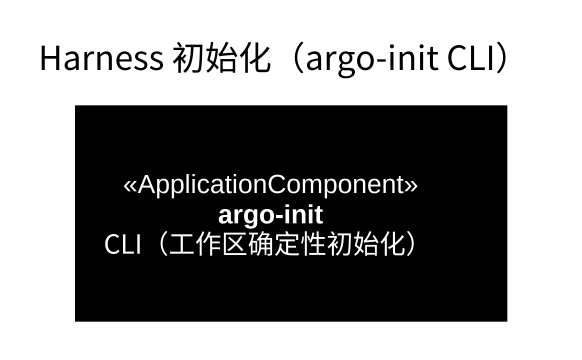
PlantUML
@startuml
title Harness 初始化（argo-init CLI）
component "argo-init CLI（工作区确定性初始化）" as argo_init_CLI_工作区确定性初始化 <<ApplicationComponent>> #000000
@enduml
